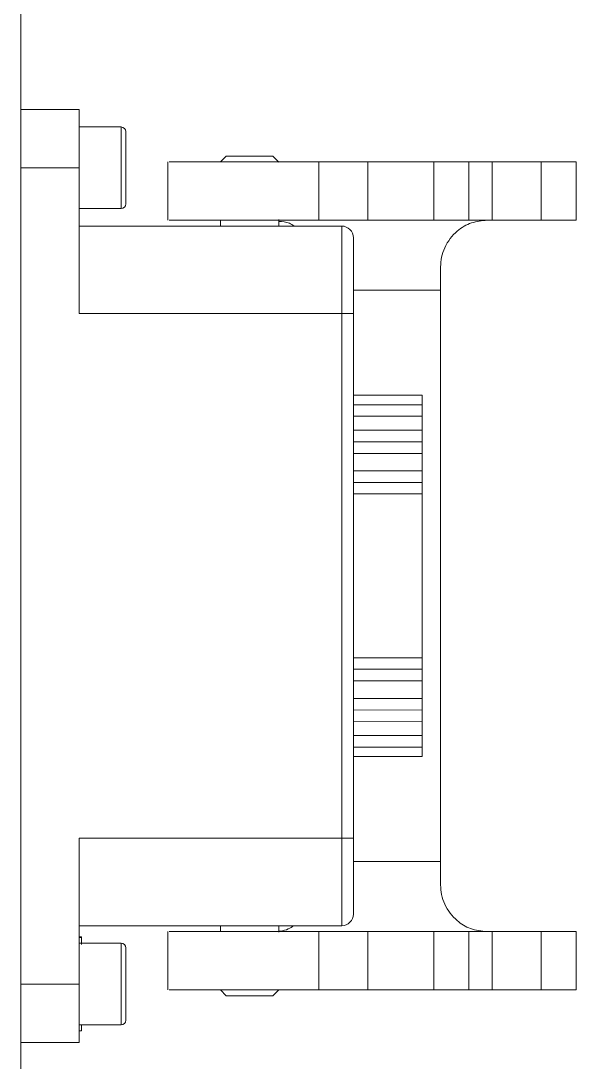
# Model space of a CAD drawing. Extents: x 4137 to 28680, y 2446 to 6814.
# Drawn here: x 10728.9 to 10776.5, y 4814.9 to 4904.2 of the extents above; entities that cross this region are included whole.
import ezdxf

# ---------------------------------------------------------------- set-up
doc = ezdxf.new("R2010")
doc.units = 0
doc.header["$LTSCALE"] = 0.5
doc.layers.get('0').update_dxf_attribs({"linetype": 'CONTINUOUS'})

msp = doc.modelspace()

# ---------------------------------------------------------------- linework, layer by layer
at = {"color": 7, "linetype": 'Continuous', "lineweight": 15}
for p, q in [((10728.858, 5057.591), (10728.858, 4757.591)), ((10728.858, 5057.591), (10728.858, 4757.591)), ((10728.858, 4896.591), (10733.858, 4896.591)), ((10728.858, 4896.591), (10733.858, 4896.591)), ((10733.858, 4891.591), (10733.858, 4896.591)), ((10733.858, 4891.591), (10733.858, 4896.591)), ((10737.458, 4895.091), (10733.858, 4895.091)), ((10737.458, 4895.091), (10733.858, 4895.091)), ((10737.858, 4894.691), (10737.858, 4888.491)), ((10737.858, 4894.691), (10737.858, 4888.491)), ((10741.458, 4892.096), (10741.458, 4887.086)), ((10741.458, 4892.096), (10741.458, 4887.086)), ((10745.958, 4892.091), (10746.458, 4892.591)), ((10745.958, 4892.091), (10746.458, 4892.591)), ((10750.458, 4892.591), (10746.458, 4892.591)), ((10750.458, 4892.591), (10746.458, 4892.591)), ((10750.963, 4892.086), (10750.453, 4892.596)), ((10750.963, 4892.086), (10750.453, 4892.596)), ((10754.394, 4887.091), (10754.394, 4892.091)), ((10758.587, 4892.091), (10754.394, 4892.091)), ((10754.394, 4887.091), (10754.394, 4892.091)), ((10758.587, 4892.091), (10754.394, 4892.091)), ((10758.587, 4887.091), (10758.587, 4892.091)), ((10764.258, 4892.091), (10758.587, 4892.091)), ((10758.587, 4887.091), (10758.587, 4892.091)), ((10764.258, 4892.091), (10758.587, 4892.091)), ((10764.258, 4887.091), (10764.258, 4892.091)), ((10764.258, 4887.091), (10764.258, 4892.091)), ((10767.258, 4887.091), (10767.258, 4892.091)), ((10767.258, 4887.091), (10767.258, 4892.091)), ((10769.258, 4887.091), (10769.258, 4892.091)), ((10773.458, 4892.091), (10769.258, 4892.091)), ((10769.258, 4887.091), (10769.258, 4892.091)), ((10773.458, 4892.091), (10769.258, 4892.091)), ((10773.458, 4887.091), (10773.458, 4892.091)), ((10773.458, 4887.091), (10773.458, 4892.091)), ((10776.458, 4887.091), (10776.458, 4892.091)), ((10776.458, 4887.091), (10776.458, 4892.091)), ((10728.858, 4891.591), (10733.858, 4891.591)), ((10728.858, 4891.591), (10733.858, 4891.591)), ((10733.858, 4879.091), (10733.858, 4891.591)), ((10733.858, 4879.091), (10733.858, 4891.591)), ((10733.858, 4888.091), (10737.458, 4888.091)), ((10733.858, 4888.091), (10737.458, 4888.091)), ((10756.358, 4886.591), (10733.858, 4886.591)), ((10756.358, 4886.591), (10733.858, 4886.591)), ((10745.958, 4887.091), (10745.958, 4886.591)), ((10745.958, 4887.091), (10745.958, 4886.591)), ((10750.958, 4886.591), (10750.958, 4887.144)), ((10750.958, 4886.591), (10750.958, 4887.144)), ((10758.587, 4887.091), (10754.394, 4887.091)), ((10758.587, 4887.091), (10754.394, 4887.091)), ((10756.358, 4879.091), (10756.358, 4886.591)), ((10756.358, 4879.091), (10756.358, 4886.591)), ((10764.258, 4887.091), (10758.587, 4887.091)), ((10764.258, 4887.091), (10758.587, 4887.091)), ((10773.458, 4887.091), (10769.258, 4887.091)), ((10773.458, 4887.091), (10769.258, 4887.091)), ((10764.837, 4883.09), (10764.837, 4881.091)), ((10764.837, 4883.09), (10764.837, 4881.091)), ((10764.837, 4832.091), (10764.837, 4881.091)), ((10764.837, 4832.091), (10764.837, 4881.091)), ((10756.358, 4879.091), (10733.858, 4879.091)), ((10756.358, 4879.091), (10733.858, 4879.091)), ((10756.358, 4834.091), (10756.358, 4879.091)), ((10757.358, 4879.091), (10756.358, 4879.091)), ((10756.358, 4834.091), (10756.358, 4879.091)), ((10757.358, 4879.091), (10756.358, 4879.091)), ((10757.358, 4834.091), (10757.358, 4879.091)), ((10757.358, 4834.091), (10757.358, 4879.091)), ((10757.358, 4872.092), (10763.251, 4872.093)), ((10757.358, 4872.092), (10763.251, 4872.093)), ((10763.25, 4871.269), (10763.251, 4872.093)), ((10763.25, 4871.269), (10763.251, 4872.093)), ((10763.251, 4872.093), (10763.252, 4872.093)), ((10763.251, 4872.093), (10763.252, 4872.093)), ((10763.252, 4872.093), (10763.253, 4871.119)), ((10763.252, 4872.093), (10763.253, 4871.119)), ((10763.25, 4869.093), (10763.25, 4870.284)), ((10763.25, 4869.093), (10763.25, 4870.284)), ((10757.358, 4868.092), (10763.25, 4868.093)), ((10757.358, 4868.092), (10763.25, 4868.093)), ((10763.25, 4868.093), (10763.25, 4868.093)), ((10763.25, 4868.093), (10763.25, 4868.093)), ((10763.254, 4868.165), (10763.255, 4859.593)), ((10763.254, 4868.165), (10763.255, 4859.593)), ((10763.25, 4865.593), (10763.25, 4867.093)), ((10763.25, 4865.593), (10763.25, 4867.093)), ((10763.251, 4864.593), (10757.358, 4864.592)), ((10763.251, 4864.593), (10757.358, 4864.592)), ((10763.251, 4864.593), (10763.251, 4864.593)), ((10763.251, 4864.593), (10763.251, 4864.593)), ((10763.251, 4863.624), (10757.358, 4863.623)), ((10763.251, 4863.624), (10757.358, 4863.623)), ((10763.254, 4849.561), (10763.251, 4863.624)), ((10763.254, 4849.561), (10763.251, 4863.624)), ((10763.256, 4858.593), (10763.256, 4858.593)), ((10763.256, 4858.593), (10763.256, 4858.593)), ((10763.256, 4857.593), (10763.256, 4855.593)), ((10763.256, 4857.593), (10763.256, 4855.593)), ((10763.256, 4854.593), (10763.256, 4854.593)), ((10763.256, 4854.593), (10763.256, 4854.593)), ((10763.256, 4853.593), (10763.258, 4845.021)), ((10763.256, 4853.593), (10763.258, 4845.021)), ((10757.358, 4849.56), (10763.254, 4849.561)), ((10757.358, 4849.56), (10763.254, 4849.561)), ((10757.358, 4848.592), (10763.254, 4848.593)), ((10757.358, 4848.592), (10763.254, 4848.593)), ((10763.254, 4848.593), (10763.254, 4848.593)), ((10763.254, 4848.593), (10763.254, 4848.593)), ((10763.254, 4846.093), (10763.254, 4847.593)), ((10763.254, 4846.093), (10763.254, 4847.593)), ((10763.254, 4845.093), (10757.358, 4845.092)), ((10763.254, 4845.093), (10757.358, 4845.092)), ((10763.254, 4845.093), (10763.254, 4845.093)), ((10763.254, 4845.093), (10763.254, 4845.093)), ((10763.255, 4842.902), (10763.255, 4844.093)), ((10763.255, 4842.902), (10763.255, 4844.093)), ((10763.258, 4842.066), (10763.257, 4841.093)), ((10763.258, 4842.066), (10763.257, 4841.093)), ((10757.358, 4841.092), (10763.256, 4841.093)), ((10757.358, 4841.092), (10763.256, 4841.093)), ((10763.256, 4841.093), (10763.255, 4841.917)), ((10763.256, 4841.093), (10763.255, 4841.917)), ((10763.257, 4841.093), (10763.256, 4841.093)), ((10763.257, 4841.093), (10763.256, 4841.093)), ((10733.858, 4834.091), (10756.358, 4834.091)), ((10733.858, 4834.091), (10733.858, 4821.591)), ((10733.858, 4834.091), (10756.358, 4834.091)), ((10733.858, 4834.091), (10733.858, 4821.591)), ((10756.358, 4834.091), (10757.358, 4834.091)), ((10756.358, 4826.591), (10756.358, 4834.091)), ((10756.358, 4834.091), (10757.358, 4834.091)), ((10756.358, 4826.591), (10756.358, 4834.091)), ((10764.837, 4830.091), (10764.837, 4832.091)), ((10764.837, 4830.091), (10764.837, 4832.091)), ((10733.858, 4826.591), (10756.358, 4826.591)), ((10733.858, 4826.591), (10756.358, 4826.591)), ((10741.458, 4826.096), (10741.458, 4821.086)), ((10741.458, 4826.096), (10741.458, 4821.086)), ((10745.958, 4826.091), (10745.958, 4826.591)), ((10745.958, 4826.091), (10745.958, 4826.591)), ((10750.958, 4826.038), (10750.958, 4826.591)), ((10750.958, 4826.038), (10750.958, 4826.591)), ((10754.394, 4826.091), (10754.394, 4821.091)), ((10754.394, 4826.091), (10758.587, 4826.091)), ((10754.394, 4826.091), (10754.394, 4821.091)), ((10754.394, 4826.091), (10758.587, 4826.091)), ((10758.587, 4826.091), (10758.587, 4821.091)), ((10758.587, 4826.091), (10764.258, 4826.091)), ((10758.587, 4826.091), (10758.587, 4821.091)), ((10758.587, 4826.091), (10764.258, 4826.091)), ((10764.258, 4826.091), (10764.258, 4821.091)), ((10764.258, 4826.091), (10764.258, 4821.091)), ((10767.258, 4826.091), (10767.258, 4821.091)), ((10767.258, 4826.091), (10767.258, 4821.091)), ((10769.258, 4826.091), (10769.258, 4821.091)), ((10769.258, 4826.091), (10773.458, 4826.091)), ((10769.258, 4826.091), (10769.258, 4821.091)), ((10769.258, 4826.091), (10773.458, 4826.091)), ((10773.458, 4826.091), (10773.458, 4821.091)), ((10773.458, 4826.091), (10773.458, 4821.091)), ((10776.458, 4826.091), (10776.458, 4821.091)), ((10776.458, 4826.091), (10776.458, 4821.091)), ((10734.071, 4825.651), (10733.858, 4825.651)), ((10734.071, 4825.651), (10733.858, 4825.651)), ((10734.058, 4825.591), (10733.858, 4825.591)), ((10734.058, 4825.591), (10733.858, 4825.591)), ((10737.458, 4825.091), (10733.858, 4825.091)), ((10737.458, 4825.091), (10733.858, 4825.091)), ((10734.058, 4825.091), (10734.058, 4825.591)), ((10734.058, 4825.091), (10734.058, 4825.591)), ((10737.858, 4824.691), (10737.858, 4818.491)), ((10737.858, 4824.691), (10737.858, 4818.491)), ((10728.858, 4821.591), (10733.858, 4821.591)), ((10728.858, 4821.591), (10733.858, 4821.591)), ((10733.858, 4821.591), (10733.858, 4816.591)), ((10733.858, 4821.591), (10733.858, 4816.591)), ((10745.958, 4821.091), (10746.458, 4820.591)), ((10745.958, 4821.091), (10746.458, 4820.591)), ((10750.453, 4820.586), (10750.963, 4821.096)), ((10750.453, 4820.586), (10750.963, 4821.096)), ((10754.394, 4821.091), (10758.587, 4821.091)), ((10754.394, 4821.091), (10758.587, 4821.091)), ((10758.587, 4821.091), (10764.258, 4821.091)), ((10758.587, 4821.091), (10764.258, 4821.091)), ((10769.258, 4821.091), (10773.458, 4821.091)), ((10769.258, 4821.091), (10773.458, 4821.091)), ((10733.858, 4818.091), (10737.458, 4818.091)), ((10733.858, 4818.091), (10737.458, 4818.091)), ((10734.058, 4817.591), (10734.058, 4818.091)), ((10734.058, 4817.591), (10734.058, 4818.091)), ((10733.858, 4817.591), (10734.058, 4817.591)), ((10733.858, 4817.591), (10734.058, 4817.591)), ((10733.858, 4816.591), (10728.858, 4816.591)), ((10733.858, 4816.591), (10728.858, 4816.591))]:
    msp.add_line(p, q, dxfattribs=at)
at = {"color": 8, "linetype": 'Continuous', "lineweight": 15}
for p, q in [((10737.458, 4888.091), (10737.458, 4895.091)), ((10737.458, 4888.091), (10737.458, 4895.091)), ((10764.837, 4881.091), (10757.358, 4881.091)), ((10764.837, 4881.091), (10757.358, 4881.091)), ((10757.358, 4871.268), (10763.25, 4871.269)), ((10757.358, 4871.268), (10763.25, 4871.269)), ((10757.358, 4870.283), (10763.25, 4870.284)), ((10757.358, 4870.283), (10763.25, 4870.284)), ((10757.358, 4869.092), (10763.25, 4869.093)), ((10757.358, 4869.092), (10763.25, 4869.093)), ((10763.25, 4867.093), (10757.358, 4867.092)), ((10763.25, 4867.093), (10757.358, 4867.092)), ((10763.25, 4865.593), (10757.358, 4865.592)), ((10763.25, 4865.593), (10757.358, 4865.592)), ((10757.358, 4847.592), (10763.254, 4847.593)), ((10757.358, 4847.592), (10763.254, 4847.593)), ((10757.358, 4846.092), (10763.254, 4846.093)), ((10757.358, 4846.092), (10763.254, 4846.093)), ((10763.255, 4844.093), (10757.358, 4844.092)), ((10763.255, 4844.093), (10757.358, 4844.092)), ((10763.255, 4842.902), (10757.358, 4842.901)), ((10763.255, 4842.902), (10757.358, 4842.901)), ((10763.255, 4841.917), (10757.358, 4841.916)), ((10763.255, 4841.917), (10757.358, 4841.916)), ((10764.837, 4832.091), (10757.358, 4832.091)), ((10764.837, 4832.091), (10757.358, 4832.091)), ((10737.458, 4818.091), (10737.458, 4825.091)), ((10737.458, 4818.091), (10737.458, 4825.091))]:
    msp.add_line(p, q, dxfattribs=at)
at = {"color": 7, "linetype": 'Continuous', "lineweight": 15, "flags": 128}
for points in [[(10763.25, 4871.269), (10763.25, 4871.224), (10763.25, 4871.15), (10763.25, 4871.05), (10763.25, 4870.927), (10763.25, 4870.784), (10763.25, 4870.626), (10763.25, 4870.458), (10763.25, 4870.284)], [(10763.25, 4871.269), (10763.25, 4871.224), (10763.25, 4871.15), (10763.25, 4871.05), (10763.25, 4870.927), (10763.25, 4870.784), (10763.25, 4870.626), (10763.25, 4870.458), (10763.25, 4870.284)], [(10763.253, 4871.119), (10763.253, 4870.984), (10763.253, 4870.763), (10763.253, 4870.463), (10763.253, 4870.093), (10763.253, 4869.665), (10763.253, 4869.191), (10763.254, 4868.686), (10763.254, 4868.165)], [(10763.253, 4871.119), (10763.253, 4870.984), (10763.253, 4870.763), (10763.253, 4870.463), (10763.253, 4870.093), (10763.253, 4869.665), (10763.253, 4869.191), (10763.254, 4868.686), (10763.254, 4868.165)], [(10763.25, 4868.093), (10763.25, 4868.112), (10763.25, 4868.169), (10763.25, 4868.261), (10763.25, 4868.386), (10763.25, 4868.537), (10763.25, 4868.71), (10763.25, 4868.898), (10763.25, 4869.093)], [(10763.25, 4868.093), (10763.25, 4868.112), (10763.25, 4868.169), (10763.25, 4868.261), (10763.25, 4868.386), (10763.25, 4868.537), (10763.25, 4868.71), (10763.25, 4868.898), (10763.25, 4869.093)], [(10763.25, 4867.093), (10763.25, 4867.288), (10763.25, 4867.476), (10763.25, 4867.648), (10763.25, 4867.8), (10763.25, 4867.924), (10763.25, 4868.017), (10763.25, 4868.074), (10763.25, 4868.093)], [(10763.25, 4867.093), (10763.25, 4867.288), (10763.25, 4867.476), (10763.25, 4867.648), (10763.25, 4867.8), (10763.25, 4867.924), (10763.25, 4868.017), (10763.25, 4868.074), (10763.25, 4868.093)], [(10763.251, 4864.593), (10763.251, 4864.612), (10763.251, 4864.669), (10763.251, 4864.761), (10763.251, 4864.886), (10763.251, 4865.037), (10763.251, 4865.21), (10763.251, 4865.398), (10763.25, 4865.593)], [(10763.251, 4864.593), (10763.251, 4864.612), (10763.251, 4864.669), (10763.251, 4864.761), (10763.251, 4864.886), (10763.251, 4865.037), (10763.251, 4865.21), (10763.251, 4865.398), (10763.25, 4865.593)], [(10763.251, 4864.593), (10763.251, 4864.574), (10763.251, 4864.52), (10763.251, 4864.431), (10763.251, 4864.311), (10763.251, 4864.165), (10763.251, 4863.997), (10763.251, 4863.815), (10763.251, 4863.624)], [(10763.251, 4864.593), (10763.251, 4864.574), (10763.251, 4864.52), (10763.251, 4864.431), (10763.251, 4864.311), (10763.251, 4864.165), (10763.251, 4863.997), (10763.251, 4863.815), (10763.251, 4863.624)], [(10763.252, 4863.293), (10763.252, 4863.829), (10763.252, 4864.283), (10763.252, 4864.586), (10763.252, 4864.693), (10763.252, 4864.586), (10763.252, 4864.283), (10763.252, 4863.829), (10763.252, 4863.293), (10763.252, 4862.757), (10763.252, 4862.303), (10763.252, 4861.999), (10763.252, 4861.893), (10763.252, 4861.999), (10763.252, 4862.303), (10763.252, 4862.757), (10763.252, 4863.293)], [(10763.252, 4863.293), (10763.252, 4863.829), (10763.252, 4864.283), (10763.252, 4864.586), (10763.252, 4864.693), (10763.252, 4864.586), (10763.252, 4864.283), (10763.252, 4863.829), (10763.252, 4863.293), (10763.252, 4862.757), (10763.252, 4862.303), (10763.252, 4861.999), (10763.252, 4861.893), (10763.252, 4861.999), (10763.252, 4862.303), (10763.252, 4862.757), (10763.252, 4863.293)], [(10763.253, 4863.293), (10763.253, 4863.829), (10763.253, 4864.283), (10763.253, 4864.586), (10763.253, 4864.693), (10763.253, 4864.586), (10763.253, 4864.283), (10763.254, 4863.829), (10763.254, 4863.293), (10763.254, 4862.757), (10763.254, 4862.303), (10763.254, 4861.999), (10763.254, 4861.893), (10763.254, 4861.999), (10763.253, 4862.303), (10763.253, 4862.757), (10763.253, 4863.293)], [(10763.253, 4863.293), (10763.253, 4863.829), (10763.253, 4864.283), (10763.253, 4864.586), (10763.253, 4864.693), (10763.253, 4864.586), (10763.253, 4864.283), (10763.254, 4863.829), (10763.254, 4863.293), (10763.254, 4862.757), (10763.254, 4862.303), (10763.254, 4861.999), (10763.254, 4861.893), (10763.254, 4861.999), (10763.253, 4862.303), (10763.253, 4862.757), (10763.253, 4863.293)], [(10763.256, 4858.593), (10763.256, 4858.612), (10763.255, 4858.669), (10763.255, 4858.761), (10763.255, 4858.886), (10763.255, 4859.037), (10763.255, 4859.21), (10763.255, 4859.398), (10763.255, 4859.593)], [(10763.256, 4858.593), (10763.256, 4858.612), (10763.255, 4858.669), (10763.255, 4858.761), (10763.255, 4858.886), (10763.255, 4859.037), (10763.255, 4859.21), (10763.255, 4859.398), (10763.255, 4859.593)], [(10763.256, 4857.593), (10763.256, 4857.788), (10763.256, 4857.976), (10763.256, 4858.148), (10763.256, 4858.3), (10763.256, 4858.424), (10763.256, 4858.517), (10763.256, 4858.574), (10763.256, 4858.593)], [(10763.256, 4857.593), (10763.256, 4857.788), (10763.256, 4857.976), (10763.256, 4858.148), (10763.256, 4858.3), (10763.256, 4858.424), (10763.256, 4858.517), (10763.256, 4858.574), (10763.256, 4858.593)], [(10763.253, 4856.593), (10763.253, 4857.129), (10763.253, 4857.583), (10763.253, 4857.886), (10763.253, 4857.993), (10763.253, 4857.886), (10763.253, 4857.583), (10763.253, 4857.129), (10763.253, 4856.593), (10763.254, 4856.057), (10763.254, 4855.603), (10763.254, 4855.299), (10763.253, 4855.193), (10763.253, 4855.299), (10763.253, 4855.603), (10763.253, 4856.057), (10763.253, 4856.593)], [(10763.253, 4856.593), (10763.253, 4857.129), (10763.253, 4857.583), (10763.253, 4857.886), (10763.253, 4857.993), (10763.253, 4857.886), (10763.253, 4857.583), (10763.253, 4857.129), (10763.253, 4856.593), (10763.254, 4856.057), (10763.254, 4855.603), (10763.254, 4855.299), (10763.253, 4855.193), (10763.253, 4855.299), (10763.253, 4855.603), (10763.253, 4856.057), (10763.253, 4856.593)], [(10763.254, 4856.593), (10763.254, 4857.129), (10763.254, 4857.583), (10763.254, 4857.886), (10763.254, 4857.993), (10763.254, 4857.886), (10763.255, 4857.583), (10763.255, 4857.129), (10763.255, 4856.593), (10763.255, 4856.057), (10763.255, 4855.603), (10763.255, 4855.299), (10763.255, 4855.193), (10763.255, 4855.299), (10763.255, 4855.603), (10763.254, 4856.057), (10763.254, 4856.593)], [(10763.254, 4856.593), (10763.254, 4857.129), (10763.254, 4857.583), (10763.254, 4857.886), (10763.254, 4857.993), (10763.254, 4857.886), (10763.255, 4857.583), (10763.255, 4857.129), (10763.255, 4856.593), (10763.255, 4856.057), (10763.255, 4855.603), (10763.255, 4855.299), (10763.255, 4855.193), (10763.255, 4855.299), (10763.255, 4855.603), (10763.254, 4856.057), (10763.254, 4856.593)], [(10763.256, 4854.593), (10763.256, 4854.612), (10763.256, 4854.669), (10763.256, 4854.761), (10763.256, 4854.886), (10763.256, 4855.037), (10763.256, 4855.21), (10763.256, 4855.398), (10763.256, 4855.593)], [(10763.256, 4854.593), (10763.256, 4854.612), (10763.256, 4854.669), (10763.256, 4854.761), (10763.256, 4854.886), (10763.256, 4855.037), (10763.256, 4855.21), (10763.256, 4855.398), (10763.256, 4855.593)], [(10763.256, 4853.593), (10763.256, 4853.788), (10763.256, 4853.976), (10763.256, 4854.148), (10763.256, 4854.3), (10763.256, 4854.424), (10763.256, 4854.517), (10763.256, 4854.574), (10763.256, 4854.593)], [(10763.256, 4853.593), (10763.256, 4853.788), (10763.256, 4853.976), (10763.256, 4854.148), (10763.256, 4854.3), (10763.256, 4854.424), (10763.256, 4854.517), (10763.256, 4854.574), (10763.256, 4854.593)], [(10763.254, 4849.893), (10763.254, 4850.429), (10763.254, 4850.883), (10763.254, 4851.186), (10763.254, 4851.293), (10763.254, 4851.186), (10763.254, 4850.883), (10763.255, 4850.429), (10763.255, 4849.893), (10763.255, 4849.357), (10763.255, 4848.903), (10763.255, 4848.599), (10763.255, 4848.493), (10763.255, 4848.599), (10763.254, 4848.903), (10763.254, 4849.357), (10763.254, 4849.893)], [(10763.254, 4849.893), (10763.254, 4850.429), (10763.254, 4850.883), (10763.254, 4851.186), (10763.254, 4851.293), (10763.254, 4851.186), (10763.254, 4850.883), (10763.255, 4850.429), (10763.255, 4849.893), (10763.255, 4849.357), (10763.255, 4848.903), (10763.255, 4848.599), (10763.255, 4848.493), (10763.255, 4848.599), (10763.254, 4848.903), (10763.254, 4849.357), (10763.254, 4849.893)], [(10763.255, 4849.893), (10763.255, 4850.429), (10763.255, 4850.883), (10763.255, 4851.186), (10763.255, 4851.293), (10763.256, 4851.186), (10763.256, 4850.883), (10763.256, 4850.429), (10763.256, 4849.893), (10763.256, 4849.357), (10763.256, 4848.903), (10763.256, 4848.599), (10763.256, 4848.493), (10763.256, 4848.599), (10763.256, 4848.903), (10763.256, 4849.357), (10763.255, 4849.893)], [(10763.255, 4849.893), (10763.255, 4850.429), (10763.255, 4850.883), (10763.255, 4851.186), (10763.255, 4851.293), (10763.256, 4851.186), (10763.256, 4850.883), (10763.256, 4850.429), (10763.256, 4849.893), (10763.256, 4849.357), (10763.256, 4848.903), (10763.256, 4848.599), (10763.256, 4848.493), (10763.256, 4848.599), (10763.256, 4848.903), (10763.256, 4849.357), (10763.255, 4849.893)], [(10763.254, 4849.561), (10763.254, 4849.371), (10763.254, 4849.188), (10763.254, 4849.021), (10763.254, 4848.875), (10763.254, 4848.755), (10763.254, 4848.666), (10763.254, 4848.611), (10763.254, 4848.593)], [(10763.254, 4849.561), (10763.254, 4849.371), (10763.254, 4849.188), (10763.254, 4849.021), (10763.254, 4848.875), (10763.254, 4848.755), (10763.254, 4848.666), (10763.254, 4848.611), (10763.254, 4848.593)], [(10763.254, 4847.593), (10763.254, 4847.788), (10763.254, 4847.976), (10763.254, 4848.148), (10763.254, 4848.3), (10763.254, 4848.424), (10763.254, 4848.517), (10763.254, 4848.574), (10763.254, 4848.593)], [(10763.254, 4847.593), (10763.254, 4847.788), (10763.254, 4847.976), (10763.254, 4848.148), (10763.254, 4848.3), (10763.254, 4848.424), (10763.254, 4848.517), (10763.254, 4848.574), (10763.254, 4848.593)], [(10763.254, 4845.093), (10763.254, 4845.112), (10763.254, 4845.169), (10763.254, 4845.261), (10763.254, 4845.386), (10763.254, 4845.537), (10763.254, 4845.71), (10763.254, 4845.898), (10763.254, 4846.093)], [(10763.254, 4845.093), (10763.254, 4845.112), (10763.254, 4845.169), (10763.254, 4845.261), (10763.254, 4845.386), (10763.254, 4845.537), (10763.254, 4845.71), (10763.254, 4845.898), (10763.254, 4846.093)], [(10763.255, 4844.093), (10763.255, 4844.288), (10763.255, 4844.476), (10763.255, 4844.648), (10763.255, 4844.8), (10763.254, 4844.924), (10763.254, 4845.017), (10763.254, 4845.074), (10763.254, 4845.093)], [(10763.255, 4844.093), (10763.255, 4844.288), (10763.255, 4844.476), (10763.255, 4844.648), (10763.255, 4844.8), (10763.254, 4844.924), (10763.254, 4845.017), (10763.254, 4845.074), (10763.254, 4845.093)], [(10763.258, 4845.021), (10763.258, 4844.5), (10763.258, 4843.995), (10763.258, 4843.521), (10763.258, 4843.092), (10763.258, 4842.723), (10763.258, 4842.423), (10763.258, 4842.202), (10763.258, 4842.066)], [(10763.258, 4845.021), (10763.258, 4844.5), (10763.258, 4843.995), (10763.258, 4843.521), (10763.258, 4843.092), (10763.258, 4842.723), (10763.258, 4842.423), (10763.258, 4842.202), (10763.258, 4842.066)], [(10763.255, 4842.902), (10763.255, 4842.728), (10763.255, 4842.56), (10763.255, 4842.402), (10763.255, 4842.259), (10763.255, 4842.136), (10763.255, 4842.036), (10763.255, 4841.962), (10763.255, 4841.917)], [(10763.255, 4842.902), (10763.255, 4842.728), (10763.255, 4842.56), (10763.255, 4842.402), (10763.255, 4842.259), (10763.255, 4842.136), (10763.255, 4842.036), (10763.255, 4841.962), (10763.255, 4841.917)]]:
    msp.add_lwpolyline(points, dxfattribs=at)
at = {"color": 7, "linetype": 'Continuous', "lineweight": 15}
for centre, radius, start, end in [((10737.458, 4894.691), 0.4, 0, 90), ((10737.458, 4894.691), 0.4, 0, 90), ((10737.458, 4888.491), 0.4, 270, 0), ((10737.458, 4888.491), 0.4, 270, 0), ((10756.358, 4885.591), 1, 0, 90), ((10756.358, 4885.591), 1, 0, 90), ((10756.358, 4827.591), 1, 270, 360), ((10756.358, 4827.591), 1, 270, 360), ((10737.458, 4824.691), 0.4, 0, 90), ((10737.458, 4824.691), 0.4, 0, 90), ((10737.458, 4818.491), 0.4, 270, 0), ((10737.458, 4818.491), 0.4, 270, 0)]:
    msp.add_arc(centre, radius, start, end, dxfattribs=at)
for points, knots in [([(10754.394, 4892.091), (10753.819, 4892.091), (10752.67, 4892.091), (10750.062, 4892.091), (10747.277, 4892.091), (10744.643, 4892.091), (10742.641, 4892.091), (10741.528, 4892.091), (10741.572, 4892.091), (10741.589, 4892.091)], [0, 0, 0, 0, 0.152016, 0.304032, 0.456047, 0.608063, 0.760079, 0.912094, 1, 1, 1, 1]), ([(10754.394, 4892.091), (10753.819, 4892.091), (10752.67, 4892.091), (10750.062, 4892.091), (10747.277, 4892.091), (10744.643, 4892.091), (10742.641, 4892.091), (10741.528, 4892.091), (10741.572, 4892.091), (10741.589, 4892.091)], [0, 0, 0, 0, 0.152016, 0.304032, 0.456047, 0.608063, 0.760079, 0.912094, 1, 1, 1, 1]), ([(10767.258, 4892.091), (10767.213, 4892.091), (10767.122, 4892.091), (10766.429, 4892.091), (10765.437, 4892.091), (10764.651, 4892.091), (10764.258, 4892.091)], [0, 0, 0, 0, 0.249999, 0.499999, 0.749998, 1, 1, 1, 1]), ([(10767.258, 4892.091), (10767.213, 4892.091), (10767.122, 4892.091), (10766.429, 4892.091), (10765.437, 4892.091), (10764.651, 4892.091), (10764.258, 4892.091)], [0, 0, 0, 0, 0.249999, 0.499999, 0.749998, 1, 1, 1, 1]), ([(10769.258, 4892.091), (10768.996, 4892.091), (10768.471, 4892.091), (10767.81, 4892.091), (10767.348, 4892.091), (10767.288, 4892.091), (10767.258, 4892.091)], [0, 0, 0, 0, 0.25, 0.500001, 0.750001, 1, 1, 1, 1]), ([(10769.258, 4892.091), (10768.996, 4892.091), (10768.471, 4892.091), (10767.81, 4892.091), (10767.348, 4892.091), (10767.288, 4892.091), (10767.258, 4892.091)], [0, 0, 0, 0, 0.25, 0.500001, 0.750001, 1, 1, 1, 1]), ([(10776.458, 4892.091), (10776.413, 4892.091), (10776.322, 4892.091), (10775.629, 4892.091), (10774.637, 4892.091), (10773.851, 4892.091), (10773.458, 4892.091)], [0, 0, 0, 0, 0.25, 0.5, 0.750001, 1, 1, 1, 1]), ([(10776.458, 4892.091), (10776.413, 4892.091), (10776.322, 4892.091), (10775.629, 4892.091), (10774.637, 4892.091), (10773.851, 4892.091), (10773.458, 4892.091)], [0, 0, 0, 0, 0.25, 0.5, 0.750001, 1, 1, 1, 1]), ([(10754.394, 4887.091), (10753.819, 4887.091), (10752.67, 4887.091), (10750.062, 4887.091), (10747.277, 4887.091), (10744.643, 4887.091), (10742.641, 4887.091), (10741.528, 4887.091), (10741.572, 4887.091), (10741.589, 4887.091)], [0, 0, 0, 0, 0.152016, 0.304032, 0.456047, 0.608063, 0.760079, 0.912094, 1, 1, 1, 1]), ([(10754.394, 4887.091), (10753.819, 4887.091), (10752.67, 4887.091), (10750.062, 4887.091), (10747.277, 4887.091), (10744.643, 4887.091), (10742.641, 4887.091), (10741.528, 4887.091), (10741.572, 4887.091), (10741.589, 4887.091)], [0, 0, 0, 0, 0.152016, 0.304032, 0.456047, 0.608063, 0.760079, 0.912094, 1, 1, 1, 1]), ([(10750.958, 4886.996), (10751.273, 4886.978), (10751.741, 4886.952), (10752.146, 4886.679), (10752.277, 4886.591)], [0, 0, 0, 0, 0.675949, 1, 1, 1, 1]), ([(10750.958, 4886.996), (10751.273, 4886.978), (10751.741, 4886.952), (10752.146, 4886.679), (10752.277, 4886.591)], [0, 0, 0, 0, 0.675949, 1, 1, 1, 1]), ([(10767.258, 4887.091), (10767.213, 4887.091), (10767.122, 4887.091), (10766.429, 4887.091), (10765.437, 4887.091), (10764.651, 4887.091), (10764.258, 4887.091)], [0, 0, 0, 0, 0.249999, 0.499999, 0.749998, 1, 1, 1, 1]), ([(10767.258, 4887.091), (10767.213, 4887.091), (10767.122, 4887.091), (10766.429, 4887.091), (10765.437, 4887.091), (10764.651, 4887.091), (10764.258, 4887.091)], [0, 0, 0, 0, 0.249999, 0.499999, 0.749998, 1, 1, 1, 1]), ([(10764.837, 4883.09), (10764.856, 4883.37), (10764.896, 4883.96), (10765.304, 4885.113), (10766.177, 4886.211), (10767.471, 4886.962), (10768.381, 4887.048), (10768.837, 4887.091)], [0, 0, 0, 0, 0.106086, 0.223203, 0.499716, 0.749714, 1, 1, 1, 1]), ([(10764.837, 4883.09), (10764.856, 4883.37), (10764.896, 4883.96), (10765.304, 4885.113), (10766.177, 4886.211), (10767.471, 4886.962), (10768.381, 4887.048), (10768.837, 4887.091)], [0, 0, 0, 0, 0.106086, 0.223203, 0.499716, 0.749714, 1, 1, 1, 1]), ([(10769.258, 4887.091), (10768.996, 4887.091), (10768.471, 4887.091), (10767.81, 4887.091), (10767.348, 4887.091), (10767.288, 4887.091), (10767.258, 4887.091)], [0, 0, 0, 0, 0.25, 0.500001, 0.750001, 1, 1, 1, 1]), ([(10769.258, 4887.091), (10768.996, 4887.091), (10768.471, 4887.091), (10767.81, 4887.091), (10767.348, 4887.091), (10767.288, 4887.091), (10767.258, 4887.091)], [0, 0, 0, 0, 0.25, 0.500001, 0.750001, 1, 1, 1, 1]), ([(10776.458, 4887.091), (10776.413, 4887.091), (10776.322, 4887.091), (10775.629, 4887.091), (10774.637, 4887.091), (10773.851, 4887.091), (10773.458, 4887.091)], [0, 0, 0, 0, 0.25, 0.5, 0.750001, 1, 1, 1, 1]), ([(10776.458, 4887.091), (10776.413, 4887.091), (10776.322, 4887.091), (10775.629, 4887.091), (10774.637, 4887.091), (10773.851, 4887.091), (10773.458, 4887.091)], [0, 0, 0, 0, 0.25, 0.5, 0.750001, 1, 1, 1, 1]), ([(10757.358, 4885.591), (10757.358, 4885.493), (10757.358, 4885.297), (10757.358, 4883.794), (10757.358, 4881.646), (10757.358, 4879.942), (10757.358, 4879.091)], [0, 0, 0, 0, 0.25, 0.5, 0.75, 1, 1, 1, 1]), ([(10757.358, 4885.591), (10757.358, 4885.493), (10757.358, 4885.297), (10757.358, 4883.794), (10757.358, 4881.646), (10757.358, 4879.942), (10757.358, 4879.091)], [0, 0, 0, 0, 0.25, 0.5, 0.75, 1, 1, 1, 1]), ([(10757.358, 4827.591), (10757.358, 4827.688), (10757.358, 4827.884), (10757.358, 4829.387), (10757.358, 4831.535), (10757.358, 4833.239), (10757.358, 4834.091)], [0, 0, 0, 0, 0.25, 0.4999998, 0.7499998, 1, 1, 1, 1]), ([(10757.358, 4827.591), (10757.358, 4827.688), (10757.358, 4827.884), (10757.358, 4829.387), (10757.358, 4831.535), (10757.358, 4833.239), (10757.358, 4834.091)], [0, 0, 0, 0, 0.25, 0.4999998, 0.7499998, 1, 1, 1, 1]), ([(10768.837, 4826.091), (10768.349, 4826.139), (10767.435, 4826.229), (10766.156, 4826.999), (10765.303, 4828.067), (10764.896, 4829.221), (10764.856, 4829.811), (10764.837, 4830.091)], [0, 0, 0, 0, 0.267419, 0.500223, 0.77668, 0.893832, 1, 1, 1, 1]), ([(10768.837, 4826.091), (10768.349, 4826.139), (10767.435, 4826.229), (10766.156, 4826.999), (10765.303, 4828.067), (10764.896, 4829.221), (10764.856, 4829.811), (10764.837, 4830.091)], [0, 0, 0, 0, 0.267419, 0.500223, 0.77668, 0.893832, 1, 1, 1, 1]), ([(10741.589, 4826.091), (10741.572, 4826.091), (10741.528, 4826.091), (10742.641, 4826.091), (10744.643, 4826.091), (10747.277, 4826.091), (10750.062, 4826.091), (10752.67, 4826.091), (10753.819, 4826.091), (10754.394, 4826.091)], [0, 0, 0, 0, 0.087906, 0.239921, 0.391937, 0.543953, 0.695968, 0.847984, 1, 1, 1, 1]), ([(10741.589, 4826.091), (10741.572, 4826.091), (10741.528, 4826.091), (10742.641, 4826.091), (10744.643, 4826.091), (10747.277, 4826.091), (10750.062, 4826.091), (10752.67, 4826.091), (10753.819, 4826.091), (10754.394, 4826.091)], [0, 0, 0, 0, 0.087906, 0.239921, 0.391937, 0.543953, 0.695968, 0.847984, 1, 1, 1, 1]), ([(10752.254, 4826.591), (10752.1, 4826.492), (10751.539, 4826.132), (10750.9, 4826.108), (10750.437, 4826.091)], [0, 0, 0, 0, 0.275636, 1, 1, 1, 1]), ([(10752.254, 4826.591), (10752.1, 4826.492), (10751.539, 4826.132), (10750.9, 4826.108), (10750.437, 4826.091)], [0, 0, 0, 0, 0.275636, 1, 1, 1, 1]), ([(10764.258, 4826.091), (10764.651, 4826.091), (10765.437, 4826.091), (10766.429, 4826.091), (10767.122, 4826.091), (10767.213, 4826.091), (10767.258, 4826.091)], [0, 0, 0, 0, 0.250002, 0.500001, 0.750001, 1, 1, 1, 1]), ([(10764.258, 4826.091), (10764.651, 4826.091), (10765.437, 4826.091), (10766.429, 4826.091), (10767.122, 4826.091), (10767.213, 4826.091), (10767.258, 4826.091)], [0, 0, 0, 0, 0.250002, 0.500001, 0.750001, 1, 1, 1, 1]), ([(10767.258, 4826.091), (10767.288, 4826.091), (10767.348, 4826.091), (10767.81, 4826.091), (10768.471, 4826.091), (10768.996, 4826.091), (10769.258, 4826.091)], [0, 0, 0, 0, 0.249999, 0.499999, 0.75, 1, 1, 1, 1]), ([(10767.258, 4826.091), (10767.288, 4826.091), (10767.348, 4826.091), (10767.81, 4826.091), (10768.471, 4826.091), (10768.996, 4826.091), (10769.258, 4826.091)], [0, 0, 0, 0, 0.249999, 0.499999, 0.75, 1, 1, 1, 1]), ([(10773.458, 4826.091), (10773.851, 4826.091), (10774.637, 4826.091), (10775.629, 4826.091), (10776.322, 4826.091), (10776.413, 4826.091), (10776.458, 4826.091)], [0, 0, 0, 0, 0.249999, 0.5, 0.75, 1, 1, 1, 1]), ([(10773.458, 4826.091), (10773.851, 4826.091), (10774.637, 4826.091), (10775.629, 4826.091), (10776.322, 4826.091), (10776.413, 4826.091), (10776.458, 4826.091)], [0, 0, 0, 0, 0.249999, 0.5, 0.75, 1, 1, 1, 1]), ([(10734.058, 4824.981), (10734.058, 4825.009), (10734.058, 4825.082), (10734.058, 4825.231), (10734.058, 4825.395), (10734.058, 4825.535), (10734.058, 4825.632), (10734.058, 4825.644), (10734.058, 4825.651)], [0, 0, 0, 0, 0.115856, 0.292683, 0.46951, 0.646339, 0.82317, 1, 1, 1, 1]), ([(10734.058, 4824.981), (10734.058, 4825.009), (10734.058, 4825.082), (10734.058, 4825.231), (10734.058, 4825.395), (10734.058, 4825.535), (10734.058, 4825.632), (10734.058, 4825.644), (10734.058, 4825.651)], [0, 0, 0, 0, 0.115856, 0.292683, 0.46951, 0.646339, 0.82317, 1, 1, 1, 1]), ([(10741.589, 4821.091), (10741.572, 4821.091), (10741.528, 4821.091), (10742.641, 4821.091), (10744.643, 4821.091), (10747.277, 4821.091), (10750.062, 4821.091), (10752.67, 4821.091), (10753.819, 4821.091), (10754.394, 4821.091)], [0, 0, 0, 0, 0.087906, 0.239921, 0.391937, 0.543953, 0.695968, 0.847984, 1, 1, 1, 1]), ([(10741.589, 4821.091), (10741.572, 4821.091), (10741.528, 4821.091), (10742.641, 4821.091), (10744.643, 4821.091), (10747.277, 4821.091), (10750.062, 4821.091), (10752.67, 4821.091), (10753.819, 4821.091), (10754.394, 4821.091)], [0, 0, 0, 0, 0.087906, 0.239921, 0.391937, 0.543953, 0.695968, 0.847984, 1, 1, 1, 1]), ([(10746.458, 4820.591), (10746.488, 4820.591), (10746.548, 4820.591), (10747.01, 4820.591), (10747.671, 4820.591), (10748.458, 4820.591), (10749.244, 4820.591), (10749.905, 4820.591), (10750.368, 4820.591), (10750.428, 4820.591), (10750.458, 4820.591)], [0, 0, 0, 0, 0.125, 0.25, 0.374999, 0.5, 0.625, 0.75, 0.875, 1, 1, 1, 1]), ([(10746.458, 4820.591), (10746.488, 4820.591), (10746.548, 4820.591), (10747.01, 4820.591), (10747.671, 4820.591), (10748.458, 4820.591), (10749.244, 4820.591), (10749.905, 4820.591), (10750.368, 4820.591), (10750.428, 4820.591), (10750.458, 4820.591)], [0, 0, 0, 0, 0.125, 0.25, 0.374999, 0.5, 0.625, 0.75, 0.875, 1, 1, 1, 1]), ([(10764.258, 4821.091), (10764.651, 4821.091), (10765.437, 4821.091), (10766.429, 4821.091), (10767.122, 4821.091), (10767.213, 4821.091), (10767.258, 4821.091)], [0, 0, 0, 0, 0.250002, 0.500001, 0.750001, 1, 1, 1, 1]), ([(10764.258, 4821.091), (10764.651, 4821.091), (10765.437, 4821.091), (10766.429, 4821.091), (10767.122, 4821.091), (10767.213, 4821.091), (10767.258, 4821.091)], [0, 0, 0, 0, 0.250002, 0.500001, 0.750001, 1, 1, 1, 1]), ([(10767.258, 4821.091), (10767.288, 4821.091), (10767.348, 4821.091), (10767.81, 4821.091), (10768.471, 4821.091), (10768.996, 4821.091), (10769.258, 4821.091)], [0, 0, 0, 0, 0.249999, 0.499999, 0.75, 1, 1, 1, 1]), ([(10767.258, 4821.091), (10767.288, 4821.091), (10767.348, 4821.091), (10767.81, 4821.091), (10768.471, 4821.091), (10768.996, 4821.091), (10769.258, 4821.091)], [0, 0, 0, 0, 0.249999, 0.499999, 0.75, 1, 1, 1, 1]), ([(10773.458, 4821.091), (10773.851, 4821.091), (10774.637, 4821.091), (10775.629, 4821.091), (10776.322, 4821.091), (10776.413, 4821.091), (10776.458, 4821.091)], [0, 0, 0, 0, 0.249999, 0.5, 0.75, 1, 1, 1, 1]), ([(10773.458, 4821.091), (10773.851, 4821.091), (10774.637, 4821.091), (10775.629, 4821.091), (10776.322, 4821.091), (10776.413, 4821.091), (10776.458, 4821.091)], [0, 0, 0, 0, 0.249999, 0.5, 0.75, 1, 1, 1, 1])]:
    msp.add_open_spline(points, degree=3, knots=knots, dxfattribs=at)

doc.saveas('drawing.dxf')
